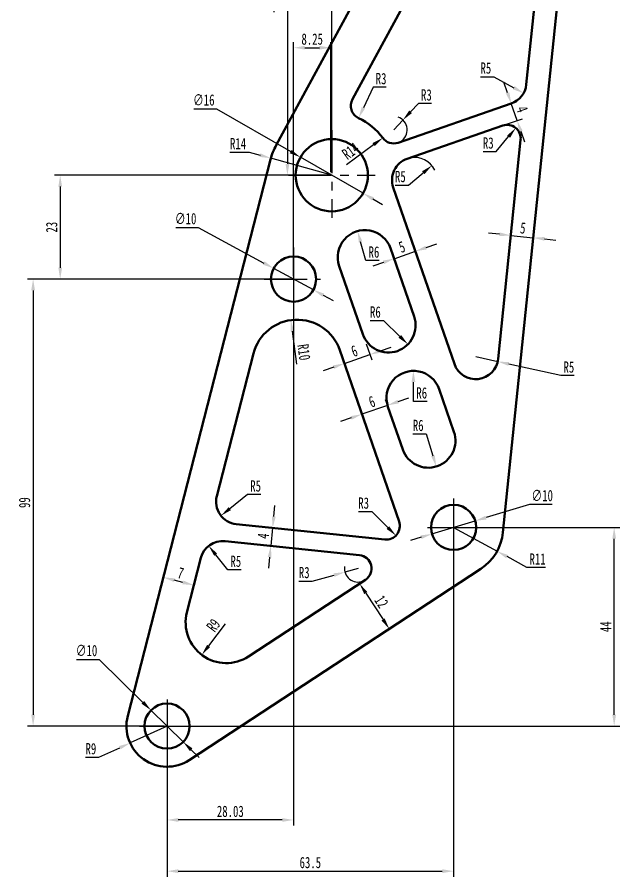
# Model space of a CAD drawing. Header units: millimetres. Extents: x 1577 to 3485, y 546 to 1387.
# Drawn here: x 1803.3 to 1936.9, y 817.9 to 1008.3 of the extents above; entities that cross this region are included whole.
import ezdxf

# ---------------------------------------------------------------- set-up
doc = ezdxf.new("R2010")
doc.units = ezdxf.units.MM
doc.header["$LTSCALE"] = 0.3
doc.linetypes.add('CENTER', pattern=[50.8, 31.75, -6.35, 6.35, -6.35])
for name, color, linetype, lineweight in [('尺寸线', 3, 'Continuous', 25), ('粗实线', 7, 'Continuous', 50), ('细点画线', 1, 'CENTER', 25)]:
    doc.layers.add(name, color=color, linetype=linetype, lineweight=lineweight)
doc.styles.add('NUT Standard', font='simfang.ttf', dxfattribs={"width": 0.7, "height": 2.5})
doc.dimstyles.new('NUT Standard', dxfattribs={"dimtxt": 2.5, "dimasz": 2.5, "dimexe": 1.25, "dimexo": 0.625, "dimtad": 1, "dimtoh": 1, "dimdsep": 46, "dimtxsty": 'NUT Standard', "dimcen": 2.5, "dimadec": 0, "dimazin": 0, "dimtfac": 1, "dimtmove": 0, "dimatfit": 3, "dimfxl": 1, "dimarcsym": 0})

# ---------------------------------------------------------------- blocks, each defined once
blk = doc.blocks.new('*D9')
at = {"layer": 'Defpoints', "color": 0, "transparency": 16777216}
for p in [(1866.09, 977.29), (1879.96, 969.32)]:
    blk.add_point(p, dxfattribs=at)
at = {"layer": '尺寸线', "color": 0, "lineweight": -2, "transparency": 16777216}
for p, q in [((1842.49, 988), (1847.47, 988)), ((1847.47, 988), (1863.93, 978.54)), ((1879.96, 969.32), (1866.09, 977.29)), ((1882.13, 968.07), (1884.3, 966.83))]:
    blk.add_line(p, q, dxfattribs=at)
at = {"layer": '尺寸线', "color": 0, "transparency": 16777216}
for points in [[(1864.13, 978.9), (1863.72, 978.18), (1866.09, 977.29)], [(1882.34, 968.44), (1881.92, 967.71), (1879.96, 969.32)]]:
    blk.add_solid(points, dxfattribs=at)
at = {"layer": '尺寸线', "color": 0, "transparency": 16777216, "insert": (1844.67, 989.96), "char_height": 2.5, "attachment_point": 5, "style": 'NUT Standard'}
blk.add_mtext('∅16', dxfattribs=at)
blk = doc.blocks.new('*D10')
at = {"layer": 'Defpoints', "color": 0, "transparency": 16777216}
for p in [(1860.17, 952.68), (1868.96, 947.92)]:
    blk.add_point(p, dxfattribs=at)
at = {"layer": '尺寸线', "color": 0, "lineweight": -2, "transparency": 16777216}
for p, q in [((1838.47, 961.72), (1843.45, 961.72)), ((1843.45, 961.72), (1857.97, 953.87)), ((1868.96, 947.92), (1860.17, 952.68)), ((1871.16, 946.73), (1873.36, 945.54))]:
    blk.add_line(p, q, dxfattribs=at)
at = {"layer": '尺寸线', "color": 0, "transparency": 16777216}
for points in [[(1858.17, 954.24), (1857.77, 953.5), (1860.17, 952.68)], [(1871.36, 947.1), (1870.96, 946.37), (1868.96, 947.92)]]:
    blk.add_solid(points, dxfattribs=at)
at = {"layer": '尺寸线', "color": 0, "transparency": 16777216, "insert": (1840.65, 963.68), "char_height": 2.5, "attachment_point": 5, "style": 'NUT Standard'}
blk.add_mtext('∅10', dxfattribs=at)
blk = doc.blocks.new('*D11')
at = {"layer": 'Defpoints', "color": 0, "transparency": 16777216}
for p in [(1904.82, 896.75), (1895.24, 893.86)]:
    blk.add_point(p, dxfattribs=at)
at = {"layer": '尺寸线', "color": 0, "lineweight": -2, "transparency": 16777216}
for p, q in [((1916.85, 900.38), (1907.21, 897.47)), ((1921.84, 900.38), (1916.85, 900.38)), ((1895.24, 893.86), (1904.82, 896.75)), ((1892.85, 893.14), (1890.45, 892.42))]:
    blk.add_line(p, q, dxfattribs=at)
at = {"layer": '尺寸线', "color": 0, "transparency": 16777216}
for points in [[(1907.09, 897.87), (1907.33, 897.07), (1904.82, 896.75)], [(1892.73, 893.54), (1892.97, 892.74), (1895.24, 893.86)]]:
    blk.add_solid(points, dxfattribs=at)
at = {"layer": '尺寸线', "color": 0, "transparency": 16777216, "insert": (1919.66, 902.34), "char_height": 2.5, "attachment_point": 5, "style": 'NUT Standard'}
blk.add_mtext('∅10', dxfattribs=at)
blk = doc.blocks.new('*D12')
at = {"layer": 'Defpoints', "color": 0, "transparency": 16777216}
for p in [(1832.96, 854.81), (1840.1, 847.81)]:
    blk.add_point(p, dxfattribs=at)
at = {"layer": '尺寸线', "color": 0, "lineweight": -2, "transparency": 16777216}
for p, q in [((1816.5, 866.06), (1821.48, 866.06)), ((1821.48, 866.06), (1831.17, 856.56)), ((1840.1, 847.81), (1832.96, 854.81)), ((1841.88, 846.06), (1843.67, 844.31))]:
    blk.add_line(p, q, dxfattribs=at)
at = {"layer": '尺寸线', "color": 0, "transparency": 16777216}
for points in [[(1831.47, 856.86), (1830.88, 856.26), (1832.96, 854.81)], [(1842.18, 846.35), (1841.59, 845.76), (1840.1, 847.81)]]:
    blk.add_solid(points, dxfattribs=at)
at = {"layer": '尺寸线', "color": 0, "transparency": 16777216, "insert": (1818.68, 868.02), "char_height": 2.5, "attachment_point": 5, "style": 'NUT Standard'}
blk.add_mtext('∅10', dxfattribs=at)
blk = doc.blocks.new('*D15')
at = {"layer": 'Defpoints', "color": 0, "transparency": 16777216}
for p in [(1911.17, 993.92), (1915.54, 991.49)]:
    blk.add_point(p, dxfattribs=at)
at = {"layer": '尺寸线', "color": 0, "lineweight": -2, "transparency": 16777216}
for p, q in [((1906.02, 995.14), (1908.96, 995.14)), ((1908.96, 995.14), (1913.36, 992.7))]:
    blk.add_line(p, q, dxfattribs=at)
at = {"layer": '尺寸线', "color": 0, "transparency": 16777216}
blk.add_solid([(1913.56, 993.07), (1913.15, 992.34), (1915.54, 991.49)], dxfattribs=at)
at = {"layer": '尺寸线', "color": 0, "transparency": 16777216, "insert": (1907.18, 997.03), "char_height": 2.5, "attachment_point": 5, "style": 'NUT Standard'}
blk.add_mtext('R5', dxfattribs=at)
blk = doc.blocks.new('*D16')
at = {"layer": 'Defpoints', "color": 0, "transparency": 16777216}
for p in [(1884.33, 981.58), (1873.03, 973.31)]:
    blk.add_point(p, dxfattribs=at)
at = {"layer": '尺寸线', "color": 0, "lineweight": -2, "transparency": 16777216}
blk.add_line((1876.32, 975.72), (1882.31, 980.1), dxfattribs=at)
at = {"layer": '尺寸线', "color": 0, "transparency": 16777216}
blk.add_solid([(1882.06, 980.43), (1882.56, 979.76), (1884.33, 981.58)], dxfattribs=at)
at = {"layer": '尺寸线', "color": 0, "transparency": 16777216, "insert": (1877.2, 978.68), "char_height": 2.5, "attachment_point": 5, "rotation": 36.1981, "style": 'NUT Standard'}
blk.add_mtext('R14', dxfattribs=at)
blk = doc.blocks.new('*D17')
at = {"layer": 'Defpoints', "color": 0, "transparency": 16777216}
for p in [(1880.25, 988.7), (1878.98, 985.98)]:
    blk.add_point(p, dxfattribs=at)
at = {"layer": '尺寸线', "color": 0, "lineweight": -2, "transparency": 16777216}
for p, q in [((1882.17, 992.8), (1880.04, 988.24)), ((1885.12, 992.8), (1882.17, 992.8))]:
    blk.add_line(p, q, dxfattribs=at)
at = {"layer": '尺寸线', "color": 0, "transparency": 16777216}
blk.add_solid([(1879.66, 988.42), (1880.42, 988.07), (1878.98, 985.98)], dxfattribs=at)
at = {"layer": '尺寸线', "color": 0, "transparency": 16777216, "insert": (1883.96, 994.69), "char_height": 2.5, "attachment_point": 5, "style": 'NUT Standard'}
blk.add_mtext('R3', dxfattribs=at)
blk = doc.blocks.new('*D18')
at = {"layer": 'Defpoints', "color": 0, "transparency": 16777216}
for p in [(1888.8, 985.54), (1886.75, 983.35)]:
    blk.add_point(p, dxfattribs=at)
at = {"layer": '尺寸线', "color": 0, "lineweight": -2, "transparency": 16777216}
for p, q in [((1892.22, 989.19), (1890.51, 987.36)), ((1895.16, 989.19), (1892.22, 989.19)), ((1886.75, 983.35), (1888.8, 985.54))]:
    blk.add_line(p, q, dxfattribs=at)
blk.add_arc((1886.75, 983.35), 3, 301.0301, 70.7606, dxfattribs=at)
at = {"layer": '尺寸线', "color": 0, "transparency": 16777216}
blk.add_solid([(1890.2, 987.65), (1890.81, 987.08), (1888.8, 985.54)], dxfattribs=at)
at = {"layer": '尺寸线', "color": 0, "transparency": 16777216, "insert": (1894, 991.08), "char_height": 2.5, "attachment_point": 5, "style": 'NUT Standard'}
blk.add_mtext('R3', dxfattribs=at)
blk = doc.blocks.new('*D19')
at = {"layer": 'Defpoints', "color": 0, "transparency": 16777216}
for p in [(1895.22, 975.46), (1891.38, 972.25)]:
    blk.add_point(p, dxfattribs=at)
at = {"layer": '尺寸线', "color": 0, "lineweight": -2, "transparency": 16777216}
for p, q in [((1890.01, 971.11), (1893.3, 973.86)), ((1887.07, 971.11), (1890.01, 971.11))]:
    blk.add_line(p, q, dxfattribs=at)
blk.add_arc((1891.38, 972.25), 5, 25.5703, 101.9315, dxfattribs=at)
at = {"layer": '尺寸线', "color": 0, "transparency": 16777216}
blk.add_solid([(1893.03, 974.18), (1893.57, 973.54), (1895.22, 975.46)], dxfattribs=at)
at = {"layer": '尺寸线', "color": 0, "transparency": 16777216, "insert": (1888.23, 973), "char_height": 2.5, "attachment_point": 5, "style": 'NUT Standard'}
blk.add_mtext('R5', dxfattribs=at)
blk = doc.blocks.new('*D20')
at = {"layer": 'Defpoints', "color": 0, "transparency": 16777216}
for p in [(1913.81, 983.78), (1911.9, 981.47)]:
    blk.add_point(p, dxfattribs=at)
at = {"layer": '尺寸线', "color": 0, "lineweight": -2, "transparency": 16777216}
for p, q in [((1909.49, 978.55), (1912.22, 981.86)), ((1906.55, 978.55), (1909.49, 978.55))]:
    blk.add_line(p, q, dxfattribs=at)
at = {"layer": '尺寸线', "color": 0, "transparency": 16777216}
blk.add_solid([(1911.9, 982.12), (1912.54, 981.59), (1913.81, 983.78)], dxfattribs=at)
at = {"layer": '尺寸线', "color": 0, "transparency": 16777216, "insert": (1907.71, 980.44), "char_height": 2.5, "attachment_point": 5, "style": 'NUT Standard'}
blk.add_mtext('R3', dxfattribs=at)
blk = doc.blocks.new('*D21')
at = {"layer": 'Defpoints', "color": 0, "transparency": 16777216}
for p in [(1904.92, 933.14), (1909.8, 932.05)]:
    blk.add_point(p, dxfattribs=at)
at = {"layer": '尺寸线', "color": 0, "lineweight": -2, "transparency": 16777216}
for p, q in [((1904.92, 933.14), (1909.8, 932.05)), ((1923.79, 928.92), (1912.24, 931.5)), ((1926.73, 928.92), (1923.79, 928.92))]:
    blk.add_line(p, q, dxfattribs=at)
at = {"layer": '尺寸线', "color": 0, "transparency": 16777216}
blk.add_solid([(1912.33, 931.91), (1912.15, 931.1), (1909.8, 932.05)], dxfattribs=at)
at = {"layer": '尺寸线', "color": 0, "transparency": 16777216, "insert": (1925.57, 930.81), "char_height": 2.5, "attachment_point": 5, "style": 'NUT Standard'}
blk.add_mtext('R5', dxfattribs=at)
blk = doc.blocks.new('*D22')
at = {"layer": 'Defpoints', "color": 0, "transparency": 16777216}
for p in [(1878.75, 960.95), (1880.37, 955.17)]:
    blk.add_point(p, dxfattribs=at)
at = {"layer": '尺寸线', "color": 0, "lineweight": -2, "transparency": 16777216}
for p, q in [((1880.58, 954.4), (1879.42, 958.54)), ((1883.56, 954.4), (1880.58, 954.4))]:
    blk.add_line(p, q, dxfattribs=at)
at = {"layer": '尺寸线', "color": 0, "transparency": 16777216}
blk.add_solid([(1879.82, 958.65), (1879.02, 958.43), (1878.75, 960.95)], dxfattribs=at)
at = {"layer": '尺寸线', "color": 0, "transparency": 16777216, "insert": (1882.38, 956.29), "char_height": 2.5, "attachment_point": 5, "style": 'NUT Standard'}
blk.add_mtext('R6', dxfattribs=at)
blk = doc.blocks.new('*D23')
at = {"layer": 'Defpoints', "color": 0, "transparency": 16777216}
for p in [(1885.6, 940.05), (1889.91, 935.87)]:
    blk.add_point(p, dxfattribs=at)
at = {"layer": '尺寸线', "color": 0, "lineweight": -2, "transparency": 16777216}
for p, q in [((1881.53, 941.11), (1884.5, 941.11)), ((1884.5, 941.11), (1888.11, 937.61))]:
    blk.add_line(p, q, dxfattribs=at)
at = {"layer": '尺寸线', "color": 0, "transparency": 16777216}
blk.add_solid([(1888.4, 937.91), (1887.82, 937.31), (1889.91, 935.87)], dxfattribs=at)
at = {"layer": '尺寸线', "color": 0, "transparency": 16777216, "insert": (1882.7, 943), "char_height": 2.5, "attachment_point": 5, "style": 'NUT Standard'}
blk.add_mtext('R6', dxfattribs=at)
blk = doc.blocks.new('*D24')
at = {"layer": 'Defpoints', "color": 0, "transparency": 16777216}
for p in [(1891.11, 929.98), (1891.16, 923.98)]:
    blk.add_point(p, dxfattribs=at)
at = {"layer": '尺寸线', "color": 0, "lineweight": -2, "transparency": 16777216}
for p, q in [((1891.17, 923.18), (1891.13, 927.48)), ((1894.14, 923.18), (1891.17, 923.18))]:
    blk.add_line(p, q, dxfattribs=at)
at = {"layer": '尺寸线', "color": 0, "transparency": 16777216}
blk.add_solid([(1891.55, 927.49), (1890.71, 927.48), (1891.11, 929.98)], dxfattribs=at)
at = {"layer": '尺寸线', "color": 0, "transparency": 16777216, "insert": (1892.97, 925.07), "char_height": 2.5, "attachment_point": 5, "style": 'NUT Standard'}
blk.add_mtext('R6', dxfattribs=at)
blk = doc.blocks.new('*D25')
at = {"layer": 'Defpoints', "color": 0, "transparency": 16777216}
for p in [(1894.43, 914.53), (1896.19, 908.8)]:
    blk.add_point(p, dxfattribs=at)
at = {"layer": '尺寸线', "color": 0, "lineweight": -2, "transparency": 16777216}
for p, q in [((1891.01, 916), (1893.98, 916)), ((1893.98, 916), (1895.46, 911.19))]:
    blk.add_line(p, q, dxfattribs=at)
at = {"layer": '尺寸线', "color": 0, "transparency": 16777216}
blk.add_solid([(1895.85, 911.31), (1895.06, 911.07), (1896.19, 908.8)], dxfattribs=at)
at = {"layer": '尺寸线', "color": 0, "transparency": 16777216, "insert": (1892.18, 917.88), "char_height": 2.5, "attachment_point": 5, "style": 'NUT Standard'}
blk.add_mtext('R6', dxfattribs=at)
blk = doc.blocks.new('*D26')
at = {"layer": 'Defpoints', "color": 0, "transparency": 16777216}
for p in [(1863.95, 941.22), (1865.34, 931.32)]:
    blk.add_point(p, dxfattribs=at)
at = {"layer": '尺寸线', "color": 0, "lineweight": -2, "transparency": 16777216}
blk.add_line((1865.32, 931.44), (1864.3, 938.75), dxfattribs=at)
at = {"layer": '尺寸线', "color": 0, "transparency": 16777216}
blk.add_solid([(1864.71, 938.8), (1863.89, 938.69), (1863.95, 941.22)], dxfattribs=at)
at = {"layer": '尺寸线', "color": 0, "transparency": 16777216, "insert": (1866.86, 934.12), "char_height": 2.5, "attachment_point": 5, "rotation": 277.9944, "style": 'NUT Standard'}
blk.add_mtext('R10', dxfattribs=at)
blk = doc.blocks.new('*D27')
at = {"layer": 'Defpoints', "color": 0, "transparency": 16777216}
for p in [(1852.39, 901.01), (1848.48, 897.9)]:
    blk.add_point(p, dxfattribs=at)
at = {"layer": '尺寸线', "color": 0, "lineweight": -2, "transparency": 16777216}
for p, q in [((1854.37, 902.59), (1850.44, 899.45)), ((1857.32, 902.59), (1854.37, 902.59))]:
    blk.add_line(p, q, dxfattribs=at)
at = {"layer": '尺寸线', "color": 0, "transparency": 16777216}
blk.add_solid([(1850.18, 899.78), (1850.7, 899.13), (1848.48, 897.9)], dxfattribs=at)
at = {"layer": '尺寸线', "color": 0, "transparency": 16777216, "insert": (1856.16, 904.48), "char_height": 2.5, "attachment_point": 5, "style": 'NUT Standard'}
blk.add_mtext('R5', dxfattribs=at)
blk = doc.blocks.new('*D28')
at = {"layer": 'Defpoints', "color": 0, "transparency": 16777216}
for p in [(1885.11, 895.62), (1887.24, 893.51)]:
    blk.add_point(p, dxfattribs=at)
at = {"layer": '尺寸线', "color": 0, "lineweight": -2, "transparency": 16777216}
for p, q in [((1878.94, 898.8), (1881.88, 898.8)), ((1881.88, 898.8), (1885.46, 895.27))]:
    blk.add_line(p, q, dxfattribs=at)
at = {"layer": '尺寸线', "color": 0, "transparency": 16777216}
blk.add_solid([(1885.75, 895.56), (1885.17, 894.97), (1887.24, 893.51)], dxfattribs=at)
at = {"layer": '尺寸线', "color": 0, "transparency": 16777216, "insert": (1880.1, 900.69), "char_height": 2.5, "attachment_point": 5, "style": 'NUT Standard'}
blk.add_mtext('R3', dxfattribs=at)
blk = doc.blocks.new('*D29')
at = {"layer": 'Defpoints', "color": 0, "transparency": 16777216}
for p in [(1900.03, 895.31), (1909.68, 890.03)]:
    blk.add_point(p, dxfattribs=at)
at = {"layer": '尺寸线', "color": 0, "lineweight": -2, "transparency": 16777216}
for p, q in [((1900.03, 895.31), (1909.68, 890.03)), ((1916.26, 886.43), (1911.87, 888.83)), ((1920.39, 886.43), (1916.26, 886.43))]:
    blk.add_line(p, q, dxfattribs=at)
at = {"layer": '尺寸线', "color": 0, "transparency": 16777216}
blk.add_solid([(1912.07, 889.2), (1911.67, 888.47), (1909.68, 890.03)], dxfattribs=at)
at = {"layer": '尺寸线', "color": 0, "transparency": 16777216, "insert": (1918.64, 888.31), "char_height": 2.5, "attachment_point": 5, "style": 'NUT Standard'}
blk.add_mtext('R11', dxfattribs=at)
blk = doc.blocks.new('*D30')
at = {"layer": 'Defpoints', "color": 0, "transparency": 16777216}
for p in [(1845.76, 891.22), (1848.87, 887.3)]:
    blk.add_point(p, dxfattribs=at)
at = {"layer": '尺寸线', "color": 0, "lineweight": -2, "transparency": 16777216}
for p, q in [((1849.98, 885.91), (1847.32, 889.26)), ((1852.93, 885.91), (1849.98, 885.91))]:
    blk.add_line(p, q, dxfattribs=at)
at = {"layer": '尺寸线', "color": 0, "transparency": 16777216}
blk.add_solid([(1847.64, 889.52), (1846.99, 889), (1845.76, 891.22)], dxfattribs=at)
at = {"layer": '尺寸线', "color": 0, "transparency": 16777216, "insert": (1851.77, 887.79), "char_height": 2.5, "attachment_point": 5, "style": 'NUT Standard'}
blk.add_mtext('R5', dxfattribs=at)
blk = doc.blocks.new('*D31')
at = {"layer": 'Defpoints', "color": 0, "transparency": 16777216}
for p in [(1875.96, 885.41), (1878.85, 886.21)]:
    blk.add_point(p, dxfattribs=at)
at = {"layer": '尺寸线', "color": 0, "lineweight": -2, "transparency": 16777216}
for p, q in [((1878.85, 886.21), (1875.96, 885.41)), ((1868.7, 883.41), (1873.55, 884.75)), ((1865.76, 883.41), (1868.7, 883.41))]:
    blk.add_line(p, q, dxfattribs=at)
blk.add_arc((1878.85, 886.21), 3, 171.5665, 291.2985, dxfattribs=at)
at = {"layer": '尺寸线', "color": 0, "transparency": 16777216}
blk.add_solid([(1873.44, 885.15), (1873.66, 884.35), (1875.96, 885.41)], dxfattribs=at)
at = {"layer": '尺寸线', "color": 0, "transparency": 16777216, "insert": (1866.92, 885.3), "char_height": 2.5, "attachment_point": 5, "style": 'NUT Standard'}
blk.add_mtext('R3', dxfattribs=at)
blk = doc.blocks.new('*D32')
at = {"layer": 'Defpoints', "color": 0, "transparency": 16777216}
for p in [(1849.65, 874.25), (1844.23, 867.07)]:
    blk.add_point(p, dxfattribs=at)
at = {"layer": '尺寸线', "color": 0, "lineweight": -2, "transparency": 16777216}
blk.add_line((1849.4, 873.92), (1845.73, 869.06), dxfattribs=at)
at = {"layer": '尺寸线', "color": 0, "transparency": 16777216}
blk.add_solid([(1845.4, 869.31), (1846.07, 868.81), (1844.23, 867.07)], dxfattribs=at)
at = {"layer": '尺寸线', "color": 0, "transparency": 16777216, "insert": (1846.81, 873.63), "char_height": 2.5, "attachment_point": 5, "rotation": 52.9605, "style": 'NUT Standard'}
blk.add_mtext('R9', dxfattribs=at)
blk = doc.blocks.new('*D33')
at = {"layer": 'Defpoints', "color": 0, "transparency": 16777216}
for p in [(1836.53, 851.31), (1828.35, 847.56)]:
    blk.add_point(p, dxfattribs=at)
at = {"layer": '尺寸线', "color": 0, "lineweight": -2, "transparency": 16777216}
for p, q in [((1836.53, 851.31), (1828.35, 847.56)), ((1821.44, 844.39), (1826.08, 846.51)), ((1818.48, 844.39), (1821.44, 844.39))]:
    blk.add_line(p, q, dxfattribs=at)
at = {"layer": '尺寸线', "color": 0, "transparency": 16777216}
blk.add_solid([(1825.9, 846.89), (1826.25, 846.14), (1828.35, 847.56)], dxfattribs=at)
at = {"layer": '尺寸线', "color": 0, "transparency": 16777216, "insert": (1819.65, 846.28), "char_height": 2.5, "attachment_point": 5, "style": 'NUT Standard'}
blk.add_mtext('R9', dxfattribs=at)
blk = doc.blocks.new('*D34')
at = {"layer": 'Defpoints', "color": 0, "transparency": 16777216}
for p in [(1859.55, 977.08), (1873.03, 973.31)]:
    blk.add_point(p, dxfattribs=at)
at = {"layer": '尺寸线', "color": 0, "lineweight": -2, "transparency": 16777216}
for p, q in [((1850.44, 978.43), (1854.73, 978.43)), ((1854.73, 978.43), (1857.14, 977.76)), ((1873.03, 973.31), (1859.55, 977.08))]:
    blk.add_line(p, q, dxfattribs=at)
at = {"layer": '尺寸线', "color": 0, "transparency": 16777216}
blk.add_solid([(1857.25, 978.16), (1857.03, 977.36), (1859.55, 977.08)], dxfattribs=at)
at = {"layer": '尺寸线', "color": 0, "transparency": 16777216, "insert": (1852.27, 980.31), "char_height": 2.5, "attachment_point": 5, "style": 'NUT Standard'}
blk.add_mtext('R14', dxfattribs=at)
blk = doc.blocks.new('*D35')
at = {"layer": 'Defpoints', "color": 0, "transparency": 16777216}
for p in [(1880.5, 883.7), (1885.78, 872.82), (1887.07, 873.67)]:
    blk.add_point(p, dxfattribs=at)
at = {"layer": '尺寸线', "color": 0, "lineweight": -2, "transparency": 16777216}
for p, q in [((1879.97, 883.36), (1878.15, 882.17)), ((1880.57, 880.76), (1884.41, 874.91)), ((1886.55, 873.32), (1884.73, 872.13))]:
    blk.add_line(p, q, dxfattribs=at)
at = {"layer": '尺寸线', "color": 0, "transparency": 16777216}
for points in [[(1880.92, 880.99), (1880.22, 880.54), (1879.2, 882.85)], [(1884.76, 875.14), (1884.06, 874.68), (1885.78, 872.82)]]:
    blk.add_solid(points, dxfattribs=at)
at = {"layer": '尺寸线', "color": 0, "transparency": 16777216, "insert": (1884.06, 878.86), "char_height": 2.5, "attachment_point": 5, "rotation": 303.2352, "style": 'NUT Standard'}
blk.add_mtext('12', dxfattribs=at)
blk = doc.blocks.new('*D36')
at = {"layer": 'Defpoints', "color": 0, "transparency": 16777216}
for p in [(1837.25, 890.29), (1844.03, 888.55), (1835.7, 884.25)]:
    blk.add_point(p, dxfattribs=at)
at = {"layer": '尺寸线', "color": 0, "lineweight": -2, "transparency": 16777216}
for p, q in [((1837.09, 889.68), (1835.39, 883.04)), ((1843.87, 887.94), (1842.17, 881.3)), ((1840.06, 883.13), (1838.12, 883.63))]:
    blk.add_line(p, q, dxfattribs=at)
at = {"layer": '尺寸线', "color": 0, "transparency": 16777216}
for points in [[(1838.22, 884.03), (1838.02, 883.23), (1835.7, 884.25)], [(1840.16, 883.54), (1839.95, 882.73), (1842.48, 882.51)]]:
    blk.add_solid(points, dxfattribs=at)
at = {"layer": '尺寸线', "color": 0, "transparency": 16777216, "insert": (1839.56, 885.21), "char_height": 2.5, "attachment_point": 5, "rotation": 345.5941, "style": 'NUT Standard'}
blk.add_mtext('7', dxfattribs=at)
blk = doc.blocks.new('*D37')
at = {"layer": 'Defpoints', "color": 0, "transparency": 16777216}
for p in [(1851.88, 896.04), (1851.47, 892.06), (1859.52, 891.23)]:
    blk.add_point(p, dxfattribs=at)
at = {"layer": '尺寸线', "color": 0, "lineweight": -2, "transparency": 16777216}
for p, q in [((1860.19, 897.69), (1860.45, 900.18)), ((1852.5, 895.98), (1861.18, 895.08)), ((1859.93, 895.21), (1859.52, 891.23)), ((1852.09, 892), (1860.76, 891.1)), ((1859.26, 888.74), (1859.01, 886.25))]:
    blk.add_line(p, q, dxfattribs=at)
at = {"layer": '尺寸线', "color": 0, "transparency": 16777216}
for points in [[(1859.77, 897.74), (1860.6, 897.65), (1859.93, 895.21)], [(1858.85, 888.78), (1859.68, 888.7), (1859.52, 891.23)]]:
    blk.add_solid(points, dxfattribs=at)
at = {"layer": '尺寸线', "color": 0, "transparency": 16777216, "insert": (1857.86, 893.41), "char_height": 2.5, "attachment_point": 5, "rotation": 84.0935, "style": 'NUT Standard'}
blk.add_mtext('4', dxfattribs=at)
blk = doc.blocks.new('*D38')
at = {"layer": 'Defpoints', "color": 0, "transparency": 16777216}
for p in [(1885.49, 922.02), (1879.71, 920.38), (1879.82, 920.06)]:
    blk.add_point(p, dxfattribs=at)
at = {"layer": '尺寸线', "color": 0, "lineweight": -2, "transparency": 16777216}
for p, q in [((1885.29, 922.61), (1884.97, 923.53)), ((1887.74, 923.16), (1890.1, 923.98)), ((1879.62, 920.65), (1879.3, 921.56)), ((1885.38, 922.34), (1879.71, 920.38)), ((1877.35, 919.56), (1874.98, 918.75))]:
    blk.add_line(p, q, dxfattribs=at)
at = {"layer": '尺寸线', "color": 0, "transparency": 16777216}
for points in [[(1887.61, 923.56), (1887.88, 922.77), (1885.38, 922.34)], [(1877.21, 919.96), (1877.48, 919.17), (1879.71, 920.38)]]:
    blk.add_solid(points, dxfattribs=at)
at = {"layer": '尺寸线', "color": 0, "transparency": 16777216, "insert": (1881.93, 923.15), "char_height": 2.5, "attachment_point": 5, "rotation": 19.0935, "style": 'NUT Standard'}
blk.add_mtext('6', dxfattribs=at)
blk = doc.blocks.new('*D39')
at = {"layer": 'Defpoints', "color": 0, "transparency": 16777216}
for p in [(1914.89, 981.17), (1919.86, 980.65), (1917.68, 959.47)]:
    blk.add_point(p, dxfattribs=at)
at = {"layer": '尺寸线', "color": 0, "lineweight": -2, "transparency": 16777216}
for p, q in [((1914.82, 980.54), (1912.58, 958.74)), ((1919.8, 980.03), (1917.56, 958.23)), ((1910.22, 960.24), (1907.74, 960.49)), ((1912.71, 959.98), (1917.68, 959.47)), ((1920.17, 959.22), (1922.66, 958.96))]:
    blk.add_line(p, q, dxfattribs=at)
at = {"layer": '尺寸线', "color": 0, "transparency": 16777216}
for points in [[(1910.26, 960.65), (1910.18, 959.82), (1912.71, 959.98)], [(1920.21, 959.63), (1920.13, 958.8), (1917.68, 959.47)]]:
    blk.add_solid(points, dxfattribs=at)
at = {"layer": '尺寸线', "color": 0, "transparency": 16777216, "insert": (1915.39, 961.61), "char_height": 2.5, "attachment_point": 5, "rotation": 354.1308, "style": 'NUT Standard'}
blk.add_mtext('5', dxfattribs=at)
blk = doc.blocks.new('*D40')
at = {"layer": 'Defpoints', "color": 0, "transparency": 16777216}
for p in [(1890.76, 958.77), (1886.04, 957.13), (1891.56, 956.46)]:
    blk.add_point(p, dxfattribs=at)
at = {"layer": '尺寸线', "color": 0, "lineweight": -2, "transparency": 16777216}
for p, q in [((1890.97, 958.18), (1891.97, 955.28)), ((1893.92, 957.28), (1896.28, 958.1)), ((1886.24, 956.54), (1887.24, 953.65)), ((1886.83, 954.83), (1891.56, 956.46)), ((1884.47, 954.01), (1882.11, 953.19))]:
    blk.add_line(p, q, dxfattribs=at)
at = {"layer": '尺寸线', "color": 0, "transparency": 16777216}
for points in [[(1893.78, 957.67), (1894.06, 956.89), (1891.56, 956.46)], [(1884.33, 954.4), (1884.61, 953.62), (1886.83, 954.83)]]:
    blk.add_solid(points, dxfattribs=at)
at = {"layer": '尺寸线', "color": 0, "transparency": 16777216, "insert": (1888.58, 957.43), "char_height": 2.5, "attachment_point": 5, "rotation": 19.0935, "style": 'NUT Standard'}
blk.add_mtext('5', dxfattribs=at)
blk = doc.blocks.new('*D41')
at = {"layer": 'Defpoints', "color": 0, "transparency": 16777216}
for p in [(1912.81, 989.19), (1909.61, 988.09), (1910.92, 984.31)]:
    blk.add_point(p, dxfattribs=at)
at = {"layer": '尺寸线', "color": 0, "lineweight": -2, "transparency": 16777216}
for p, q in [((1911.99, 991.56), (1911.17, 993.92)), ((1910.2, 988.29), (1913.99, 989.6)), ((1914.12, 985.41), (1912.81, 989.19)), ((1911.51, 984.51), (1915.3, 985.82)), ((1914.93, 983.05), (1915.75, 980.69))]:
    blk.add_line(p, q, dxfattribs=at)
at = {"layer": '尺寸线', "color": 0, "transparency": 16777216}
for points in [[(1912.38, 991.69), (1911.6, 991.42), (1912.81, 989.19)], [(1915.33, 983.19), (1914.54, 982.91), (1914.12, 985.41)]]:
    blk.add_solid(points, dxfattribs=at)
at = {"layer": '尺寸线', "color": 0, "transparency": 16777216, "insert": (1915.23, 987.92), "char_height": 2.5, "attachment_point": 5, "rotation": 289.0934, "style": 'NUT Standard'}
blk.add_mtext('4', dxfattribs=at)
blk = doc.blocks.new('*D47')
at = {"layer": 'Defpoints', "color": 0, "transparency": 16777216}
for p in [(1914.12, 1051.2), (1863.2, 973.31), (1873.03, 973.31)]:
    blk.add_point(p, dxfattribs=at)
at = {"layer": '尺寸线', "color": 0, "lineweight": -2, "transparency": 16777216}
for p, q in [((1913.49, 1051.2), (1861.95, 1051.2)), ((1863.2, 1048.7), (1863.2, 975.81)), ((1872.4, 973.31), (1861.95, 973.31))]:
    blk.add_line(p, q, dxfattribs=at)
at = {"layer": '尺寸线', "color": 0, "transparency": 16777216}
for points in [[(1862.79, 1048.7), (1863.62, 1048.7), (1863.2, 1051.2)], [(1862.79, 975.81), (1863.62, 975.81), (1863.2, 973.31)]]:
    blk.add_solid(points, dxfattribs=at)
at = {"layer": '尺寸线', "color": 0, "transparency": 16777216, "insert": (1861.31, 1012.25), "char_height": 2.5, "attachment_point": 5, "rotation": 90, "style": 'NUT Standard'}
blk.add_mtext('77.89', dxfattribs=at)
blk = doc.blocks.new('*D48')
at = {"layer": 'Defpoints', "color": 0, "transparency": 16777216}
for p in [(1920.03, 1105.38), (1920.03, 1070.31), (1873.03, 973.31)]:
    blk.add_point(p, dxfattribs=at)
at = {"layer": '尺寸线', "color": 0, "lineweight": -2, "transparency": 16777216}
for p, q in [((1873.03, 973.93), (1873.03, 1106.63)), ((1920.03, 1070.93), (1920.03, 1106.63)), ((1875.53, 1105.38), (1917.53, 1105.38))]:
    blk.add_line(p, q, dxfattribs=at)
at = {"layer": '尺寸线', "color": 0, "transparency": 16777216}
for points in [[(1875.53, 1105.8), (1875.53, 1104.96), (1873.03, 1105.38)], [(1917.53, 1105.8), (1917.53, 1104.96), (1920.03, 1105.38)]]:
    blk.add_solid(points, dxfattribs=at)
at = {"layer": '尺寸线', "color": 0, "transparency": 16777216, "insert": (1896.53, 1107.27), "char_height": 2.5, "attachment_point": 5, "style": 'NUT Standard'}
blk.add_mtext('47', dxfattribs=at)
blk = doc.blocks.new('*D49')
at = {"layer": 'Defpoints', "color": 0, "transparency": 16777216}
for p in [(1873.03, 973.31), (1812.85, 950.3), (1864.56, 950.3)]:
    blk.add_point(p, dxfattribs=at)
at = {"layer": '尺寸线', "color": 0, "lineweight": -2, "transparency": 16777216}
for p, q in [((1872.4, 973.31), (1811.6, 973.31)), ((1812.85, 970.81), (1812.85, 952.8)), ((1863.94, 950.3), (1811.6, 950.3))]:
    blk.add_line(p, q, dxfattribs=at)
at = {"layer": '尺寸线', "color": 0, "transparency": 16777216}
for points in [[(1812.44, 970.81), (1813.27, 970.81), (1812.85, 973.31)], [(1812.44, 952.8), (1813.27, 952.8), (1812.85, 950.3)]]:
    blk.add_solid(points, dxfattribs=at)
at = {"layer": '尺寸线', "color": 0, "transparency": 16777216, "insert": (1810.96, 961.8), "char_height": 2.5, "attachment_point": 5, "rotation": 90, "style": 'NUT Standard'}
blk.add_mtext('23', dxfattribs=at)
blk = doc.blocks.new('*D50')
at = {"layer": 'Defpoints', "color": 0, "transparency": 16777216}
for p in [(1872.81, 1001.55), (1872.81, 973.37), (1864.56, 950.3)]:
    blk.add_point(p, dxfattribs=at)
at = {"layer": '尺寸线', "color": 0, "lineweight": -2, "transparency": 16777216}
for p, q in [((1864.56, 950.93), (1864.56, 1002.8)), ((1867.06, 1001.55), (1870.31, 1001.55)), ((1872.81, 973.99), (1872.81, 1002.8))]:
    blk.add_line(p, q, dxfattribs=at)
at = {"layer": '尺寸线', "color": 0, "transparency": 16777216}
for points in [[(1867.06, 1001.97), (1867.06, 1001.14), (1864.56, 1001.55)], [(1870.31, 1001.97), (1870.31, 1001.14), (1872.81, 1001.55)]]:
    blk.add_solid(points, dxfattribs=at)
at = {"layer": '尺寸线', "color": 0, "transparency": 16777216, "insert": (1868.69, 1003.45), "char_height": 2.5, "attachment_point": 5, "style": 'NUT Standard'}
blk.add_mtext('8.25', dxfattribs=at)
blk = doc.blocks.new('*D51')
at = {"layer": 'Defpoints', "color": 0, "transparency": 16777216}
for p in [(1864.56, 950.3), (1836.53, 851.31), (1836.53, 830.51)]:
    blk.add_point(p, dxfattribs=at)
at = {"layer": '尺寸线', "color": 0, "lineweight": -2, "transparency": 16777216}
for p, q in [((1864.56, 949.68), (1864.56, 829.26)), ((1836.53, 850.68), (1836.53, 829.26)), ((1862.06, 830.51), (1839.03, 830.51))]:
    blk.add_line(p, q, dxfattribs=at)
at = {"layer": '尺寸线', "color": 0, "transparency": 16777216}
for points in [[(1839.03, 830.93), (1839.03, 830.09), (1836.53, 830.51)], [(1862.06, 830.93), (1862.06, 830.09), (1864.56, 830.51)]]:
    blk.add_solid(points, dxfattribs=at)
at = {"layer": '尺寸线', "color": 0, "transparency": 16777216, "insert": (1850.55, 832.41), "char_height": 2.5, "attachment_point": 5, "style": 'NUT Standard'}
blk.add_mtext('28.03', dxfattribs=at)
blk = doc.blocks.new('*D52')
at = {"layer": 'Defpoints', "color": 0, "transparency": 16777216}
for p in [(1864.56, 950.3), (1806.85, 851.31), (1836.53, 851.31)]:
    blk.add_point(p, dxfattribs=at)
at = {"layer": '尺寸线', "color": 0, "lineweight": -2, "transparency": 16777216}
for p, q in [((1863.94, 950.3), (1805.6, 950.3)), ((1806.85, 947.8), (1806.85, 853.81)), ((1835.9, 851.31), (1805.6, 851.31))]:
    blk.add_line(p, q, dxfattribs=at)
at = {"layer": '尺寸线', "color": 0, "transparency": 16777216}
for points in [[(1806.43, 947.8), (1807.27, 947.8), (1806.85, 950.3)], [(1806.43, 853.81), (1807.27, 853.81), (1806.85, 851.31)]]:
    blk.add_solid(points, dxfattribs=at)
at = {"layer": '尺寸线', "color": 0, "transparency": 16777216, "insert": (1804.96, 900.8), "char_height": 2.5, "attachment_point": 5, "rotation": 90, "style": 'NUT Standard'}
blk.add_mtext('99', dxfattribs=at)
blk = doc.blocks.new('*D53')
at = {"layer": 'Defpoints', "color": 0, "transparency": 16777216}
for p in [(1900.03, 895.31), (1836.53, 851.31), (1900.03, 819.17)]:
    blk.add_point(p, dxfattribs=at)
at = {"layer": '尺寸线', "color": 0, "lineweight": -2, "transparency": 16777216}
for p, q in [((1900.03, 894.68), (1900.03, 817.92)), ((1836.53, 850.68), (1836.53, 817.92)), ((1839.03, 819.17), (1897.53, 819.17))]:
    blk.add_line(p, q, dxfattribs=at)
at = {"layer": '尺寸线', "color": 0, "transparency": 16777216}
for points in [[(1839.03, 819.59), (1839.03, 818.75), (1836.53, 819.17)], [(1897.53, 819.59), (1897.53, 818.75), (1900.03, 819.17)]]:
    blk.add_solid(points, dxfattribs=at)
at = {"layer": '尺寸线', "color": 0, "transparency": 16777216, "insert": (1868.28, 821.07), "char_height": 2.5, "attachment_point": 5, "style": 'NUT Standard'}
blk.add_mtext('63.5', dxfattribs=at)
blk = doc.blocks.new('*D54')
at = {"layer": 'Defpoints', "color": 0, "transparency": 16777216}
for p in [(1900.03, 895.31), (1935.61, 895.31), (1836.53, 851.31)]:
    blk.add_point(p, dxfattribs=at)
at = {"layer": '尺寸线', "color": 0, "lineweight": -2, "transparency": 16777216}
for p, q in [((1900.65, 895.31), (1936.86, 895.31)), ((1935.61, 853.81), (1935.61, 892.81)), ((1837.15, 851.31), (1936.86, 851.31))]:
    blk.add_line(p, q, dxfattribs=at)
at = {"layer": '尺寸线', "color": 0, "transparency": 16777216}
for points in [[(1935.2, 892.81), (1936.03, 892.81), (1935.61, 895.31)], [(1935.2, 853.81), (1936.03, 853.81), (1935.61, 851.31)]]:
    blk.add_solid(points, dxfattribs=at)
at = {"layer": '尺寸线', "color": 0, "transparency": 16777216, "insert": (1933.74, 873.31), "char_height": 2.5, "attachment_point": 5, "rotation": 90, "style": 'NUT Standard'}
blk.add_mtext('44', dxfattribs=at)
blk = doc.blocks.new('*D55')
at = {"layer": 'Defpoints', "color": 0, "transparency": 16777216}
for p in [(1880.46, 936.55), (1874.79, 934.59), (1881.49, 933.58)]:
    blk.add_point(p, dxfattribs=at)
at = {"layer": '尺寸线', "color": 0, "lineweight": -2, "transparency": 16777216}
for p, q in [((1880.67, 935.96), (1881.9, 932.4)), ((1883.85, 934.4), (1886.21, 935.22)), ((1875, 934), (1876.23, 930.44)), ((1875.82, 931.62), (1881.49, 933.58)), ((1873.46, 930.8), (1871.09, 929.99))]:
    blk.add_line(p, q, dxfattribs=at)
at = {"layer": '尺寸线', "color": 0, "transparency": 16777216}
for points in [[(1883.71, 934.8), (1883.99, 934.01), (1881.49, 933.58)], [(1873.32, 931.2), (1873.59, 930.41), (1875.82, 931.62)]]:
    blk.add_solid(points, dxfattribs=at)
at = {"layer": '尺寸线', "color": 0, "transparency": 16777216, "insert": (1878.04, 934.39), "char_height": 2.5, "attachment_point": 5, "rotation": 19.0935, "style": 'NUT Standard'}
blk.add_mtext('6', dxfattribs=at)

msp = doc.modelspace()

# ---------------------------------------------------------------- linework, layer by layer
at = {"layer": '粗实线'}
for p, q in [((1860.727, 979.99), (1912.12, 1074.603)), ((1910.971, 894.182), (1928.982, 1069.387)), ((1877.614, 990.129), (1900.88, 1032.96)), ((1919.615, 1027.164), (1916.145, 993.406)), ((1887.729, 980.512), (1912.807, 989.193)), ((1889.748, 976.978), (1910.921, 984.307)), ((1914.887, 981.165), (1909.897, 932.627)), ((1827.812, 853.546), (1859.469, 976.79)), ((1900.198, 931.503), (1886.659, 970.618)), ((1891.27, 942.011), (1886.036, 957.131)), ((1874.696, 953.206), (1879.93, 938.086)), ((1855.655, 933.806), (1847.552, 902.257)), ((1887.941, 896.6), (1874.791, 934.59)), ((1900.102, 916.497), (1896.831, 925.946)), ((1885.491, 922.021), (1888.762, 912.571)), ((1884.798, 892.634), (1851.88, 896.04)), ((1879.16, 889.196), (1849.387, 892.276)), ((1844.03, 888.547), (1840.933, 876.49)), ((1906.058, 886.106), (1841.462, 843.779)), ((1854.583, 866.724), (1880.495, 883.703))]:
    msp.add_line(p, q, dxfattribs=at)
for centre, radius in [((1873.029, 973.307), 8), ((1864.564, 950.303), 5), ((1900.029, 895.307), 5), ((1836.529, 851.307), 5)]:
    msp.add_circle(centre, radius, dxfattribs=at)
for centre, radius, start, end in [((1911.171, 993.918), 5, 289.09349, 354.13079), ((1880.251, 988.697), 3, 151.48936, 244.86164), ((1873.029, 973.307), 14, 36.19813, 64.86164), ((1911.902, 981.472), 3, 354.13079, 109.09349), ((1886.748, 983.347), 3, 216.19813, 289.09349), ((1873.029, 973.307), 14, 151.48936, 165.5941), ((1891.384, 972.253), 5, 109.09349, 199.09349), ((1880.366, 955.168), 6, 19.09349, 199.09349), ((1865.341, 931.319), 10, 19.09349, 165.5941), ((1885.6, 940.049), 6, 199.09349, 19.09349), ((1904.923, 933.138), 5, 199.09349, 354.13079), ((1891.161, 923.984), 6, 19.09349, 199.09349), ((1894.432, 914.534), 6, 199.09349, 19.09349), ((1852.394, 901.013), 5, 165.5941, 264.09349), ((1885.106, 895.618), 3, 264.09349, 19.09349), ((1900.029, 895.307), 11, 303.23514, 354.13079), ((1848.873, 887.303), 5, 84.09349, 165.5941), ((1878.851, 886.212), 3, 303.23514, 84.09349), ((1849.65, 874.251), 9, 165.5941, 303.23514), ((1836.529, 851.307), 9, 165.5941, 303.23514)]:
    msp.add_arc(centre, radius, start, end, dxfattribs=at)
at = {"layer": '细点画线'}
for p, q in [((1873.029, 983.279), (1873.029, 963.855)), ((1863.449, 973.307), (1882.674, 973.307)), ((1864.564, 957.276), (1864.564, 944.488)), ((1858.084, 950.303), (1870.499, 950.303)), ((1900.029, 901.679), (1900.029, 889.122)), ((1894.218, 895.307), (1906.694, 895.307)), ((1836.529, 857.213), (1836.529, 845.547)), ((1830.414, 851.307), (1842.901, 851.307))]:
    msp.add_line(p, q, dxfattribs=at)

# ---------------------------------------------------------------- dimensions: what is measured, and where the dimension line sits
at = {"layer": '尺寸线'}
for base, p1, p2, picture, middle in [((1920.029, 1105.38), (1873.029, 973.307), (1920.029, 1070.307), '*D48', (1896.529, 1107.269)), ((1872.81, 1001.552), (1864.564, 950.303), (1872.81, 973.368), '*D50', (1868.687, 1003.449)), ((1836.52904, 830.5089), (1864.56395, 950.30264), (1836.52904, 851.30709), '*D51', (1850.5465, 832.40532)), ((1900.029, 819.171), (1836.529, 851.307), (1900.029, 895.307), '*D53', (1868.279, 821.068))]:
    dim = msp.add_linear_dim(base=base, p1=p1, p2=p2, dimstyle='NUT Standard', dxfattribs=at)
    dim.commit()
    dim.dimension.update_dxf_attribs({"geometry": picture, "text_midpoint": middle})
for base, p1, p2, picture, middle in [((1863.203, 973.307), (1914.118, 1051.2), (1873.029, 973.307), '*D47', (1861.306, 1012.254)), ((1812.854, 950.303), (1873.029, 973.307), (1864.564, 950.303), '*D49', (1810.965, 961.805)), ((1806.849, 851.307), (1864.564, 950.303), (1836.529, 851.307), '*D52', (1804.96, 900.805)), ((1935.614, 895.307), (1836.529, 851.307), (1900.029, 895.307), '*D54', (1933.739, 873.307))]:
    dim = msp.add_linear_dim(base=base, p1=p1, p2=p2, angle=90, dimstyle='NUT Standard', dxfattribs=at)
    dim.commit()
    dim.dimension.update_dxf_attribs({"geometry": picture, "text_midpoint": middle})
for center, mpoint, picture, middle in [((1911.171, 993.918), (1915.543, 991.491), '*D15', (1907.175, 995.145)), ((1880.251, 988.697), (1878.976, 985.981), '*D17', (1883.959, 992.797)), ((1911.902, 981.472), (1913.813, 983.785), '*D20', (1907.706, 978.554)), ((1873.029, 973.307), (1884.327, 981.575), '*D16', (1878.307, 977.169)), ((1891.384, 972.253), (1895.22, 975.46), '*D19', (1888.229, 971.108)), ((1880.366, 955.168), (1878.748, 960.946), '*D22', (1882.382, 954.398)), ((1885.6, 940.049), (1889.908, 935.873), '*D23', (1882.702, 941.112)), ((1865.341, 931.319), (1863.95, 941.221), '*D26', (1864.985, 933.854)), ((1904.923, 933.138), (1909.803, 932.048), '*D21', (1923.785, 928.922)), ((1891.161, 923.984), (1891.109, 929.984), '*D24', (1892.968, 923.184)), ((1894.432, 914.534), (1896.188, 908.797), '*D25', (1892.184, 915.996)), ((1852.394, 901.013), (1848.485, 897.896), '*D27', (1856.156, 902.589)), ((1885.106, 895.618), (1887.241, 893.51), '*D28', (1880.099, 898.801)), ((1848.873, 887.303), (1845.763, 891.218), '*D30', (1851.768, 885.905)), ((1849.65, 874.251), (1844.229, 867.067), '*D32', (1848.322, 872.491)), ((1836.529, 851.307), (1828.348, 847.556), '*D33', (1819.65, 844.391))]:
    dim = msp.add_radius_dim(center=center, mpoint=mpoint, dimstyle='NUT Standard', dxfattribs=at)
    dim.commit()
    dim.dimension.update_dxf_attribs({"geometry": picture, "text_midpoint": middle, "dimtype": 164})
for p1, p2, distance, picture, middle in [((1910.921, 984.307), (1909.613, 988.087), -3.38, '*D41', (1915.233, 987.916)), ((1874.791, 934.59), (1880.461, 936.552), -3.142, '*D55', (1878.035, 934.388)), ((1885.491, 922.021), (1879.821, 920.058), -0.342, '*D38', (1881.926, 923.148)), ((1844.03, 888.547), (1837.25, 890.288), 6.232, '*D36', (1839.559, 885.212)), ((1880.495, 883.703), (1887.072, 873.666), -1.548, '*D35', (1884.057, 878.864))]:
    dim = msp.add_aligned_dim(p1=p1, p2=p2, distance=distance, dimstyle='NUT Standard', dxfattribs=at)
    dim.commit()
    dim.dimension.update_dxf_attribs({"geometry": picture, "text_midpoint": middle})
for center, mpoint, picture, middle in [((1886.748, 983.347), (1888.798, 985.537), '*D18', (1894, 991.076)), ((1873.029, 973.307), (1859.548, 977.084), '*D34', (1852.274, 980.309)), ((1900.029, 895.307), (1909.681, 890.03), '*D29', (1918.636, 888.307)), ((1878.851, 886.212), (1875.959, 885.413), '*D31', (1866.917, 885.298))]:
    dim = msp.add_radius_dim(center=center, mpoint=mpoint, dimstyle='NUT Standard', dxfattribs=at)
    dim.commit()
    dim.dimension.update_dxf_attribs({"geometry": picture, "text_midpoint": middle})
for p1, p2, picture, middle in [((1879.965, 969.32), (1866.093, 977.294), '*D9', (1844.669, 987.996)), ((1868.962, 947.924), (1860.166, 952.682), '*D10', (1840.647, 961.723)), ((1895.242, 893.865), (1904.816, 896.75), '*D11', (1919.659, 900.376)), ((1840.099, 847.806), (1832.959, 854.808), '*D12', (1818.676, 866.063))]:
    dim = msp.add_diameter_dim_2p(p1=p1, p2=p2, dimstyle='NUT Standard', dxfattribs=at)
    dim.commit()
    dim.dimension.update_dxf_attribs({"geometry": picture, "text_midpoint": middle, "dimtype": 163})
for base, p1, p2, angle, picture, middle in [((1917.683, 959.471), (1914.887, 981.165), (1919.86, 980.654), 354.13078, '*D39', (1915.196, 959.727)), ((1891.558, 956.463), (1886.036, 957.131), (1890.761, 958.767), 19.09349, '*D40', (1889.196, 955.645)), ((1859.52, 891.228), (1851.88, 896.04), (1851.468, 892.061), 264.09348, '*D37', (1859.726, 893.217))]:
    dim = msp.add_linear_dim(base=base, p1=p1, p2=p2, angle=angle, dimstyle='NUT Standard', dxfattribs=at)
    dim.commit()
    dim.dimension.update_dxf_attribs({"geometry": picture, "text_midpoint": middle, "dimtype": 161})

doc.saveas('drawing.dxf')
